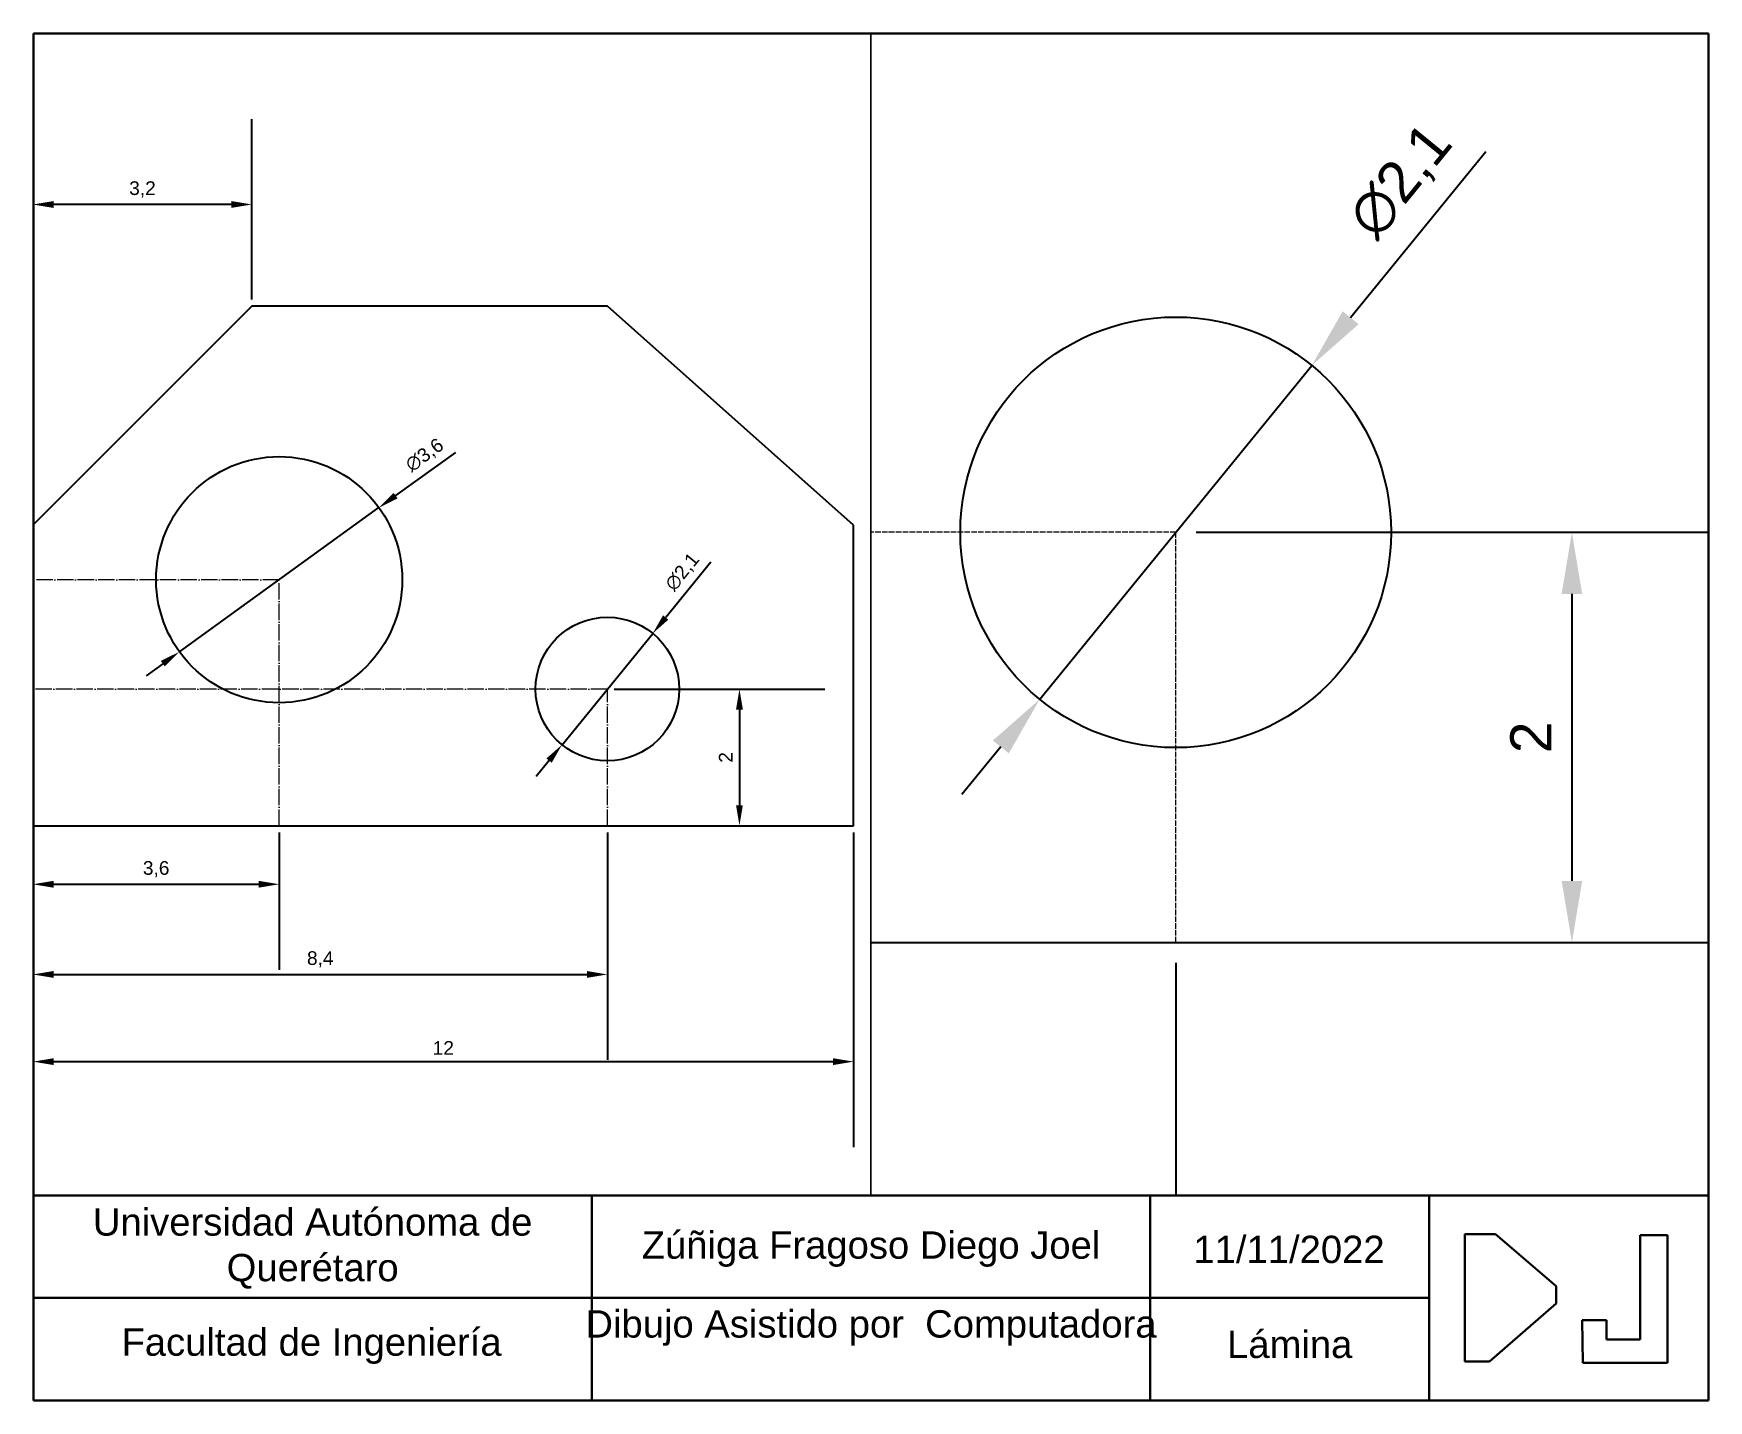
# Paper-space layout 'Layout1' of a CAD drawing. Header units: centimetres. Extents: x 9 to 254, y 0 to 200.
# The model-space entities are those that its viewports show. They can reach past a viewport. Long polylines and large blocks are cut down to what shows.
import ezdxf

# ---------------------------------------------------------------- set-up
doc = ezdxf.new("R2010")
doc.units = ezdxf.units.CM
doc.header["$PDMODE"] = 35
doc.linetypes.add('ACAD_ISO04W100', pattern=[30, 24, -3, 0, -3])
for name, color, linetype, lineweight in [('Aux', 10, 'ACAD_ISO04W100', 18), ('Cotas', 90, 'Continuous', 25), ('Figura', 140, 'Continuous', 25), ('Marco', 30, 'Continuous', 30)]:
    doc.layers.add(name, color=color, linetype=linetype, lineweight=lineweight)
doc.styles.get("Standard").update_dxf_attribs({"font": 'arial.ttf'})
doc.dimstyles.new('COTAS CHICAS', dxfattribs={"dimtxt": 0.2, "dimasz": 0.3, "dimexe": 1.25, "dimexo": 0.1, "dimgap": 0.1, "dimtad": 1, "dimtxsty": 'Standard', "dimcen": 2.5, "dimadec": 0, "dimazin": 0, "dimtfac": 1, "dimtmove": 0, "dimatfit": 3, "dimfxl": 1, "dimarcsym": 2})

# ---------------------------------------------------------------- blocks, each defined once
blk = doc.blocks.new('Marco 2')
at = {"layer": 'Marco'}
for p, q in [((270, 210), (25, 210)), ((25, 210), (25, 10)), ((270, 10), (270, 210)), ((25, 40), (270, 40)), ((106.67, 40), (106.67, 10)), ((188.33, 40), (188.33, 10)), ((229.17, 40), (229.17, 10)), ((238.85, 34.33), (247.7, 26.73)), ((264.01, 34.17), (260.02, 34.17)), ((260.02, 34.17), (260.02, 18.91)), ((264.01, 15.49), (264.01, 34.17)), ((25, 25), (229.17, 25)), ((247.7, 24.17), (237.97, 15.72)), ((255.07, 21.77), (251.53, 21.77)), ((251.53, 21.77), (251.6, 15.49)), ((255.07, 18.91), (255.07, 21.77)), ((260.02, 18.91), (255.07, 18.91)), ((251.6, 15.49), (264.01, 15.49)), ((25, 10), (270, 10))]:
    blk.add_line(p, q, dxfattribs=at)
for points in [[(237.97, 15.72), (234.38, 15.72), (234.38, 34.33), (238.85, 34.33)], [(247.7, 26.73), (247.7, 24.17)]]:
    blk.add_lwpolyline(points, dxfattribs=at)
at = {"layer": 'Marco', "char_height": 4, "attachment_point": 1}
for s, width, insert in [('\\pxqc;Universidad Autónoma de Querétaro', 81.6667, (25, 38.12)), ('\\pxqc;Zúñiga Fragoso Diego Joel', 81.6667, (106.67, 34.75)), ('\\pxqc;11/11/2022', 40.8333, (188.23, 34.11)), ('\\pxqc;Dibujo Asistido por  Computadora', 81.6667, (106.67, 23.21)), ('\\pxqc;Facultad de Ingeniería', 81.6667, (24.84, 20.55)), ('\\pxqc;Lámina', 40.8333, (188.33, 20.22))]:
    blk.add_mtext_dynamic_manual_height_columns(s, width=width, gutter_width=12.5, heights=[0], dxfattribs=dict(at, insert=insert))
blk = doc.blocks.new('*D1')
at = {"layer": 'Cotas', "color": 0, "lineweight": -2, "transparency": 16777216}
for p, q in [((304.9109, 177.5178), (301.8452, 177.5178)), ((303.0952, 177.2178), (303.0952, 173.4178)), ((304.9109, 173.1178), (301.8452, 173.1178))]:
    blk.add_line(p, q, dxfattribs=at)
at = {"layer": 'Cotas', "color": 0, "transparency": 16777216}
for points in [[(303.0452, 177.2178), (303.1452, 177.2178), (303.0952, 177.5178)], [(303.0452, 173.4178), (303.1452, 173.4178), (303.0952, 173.1178)]]:
    blk.add_solid(points, dxfattribs=at)
at = {"layer": 'Defpoints', "color": 0, "transparency": 16777216}
for p in [(305.0109, 177.5178), (303.0952, 173.1178), (305.0109, 173.1178)]:
    blk.add_point(p, dxfattribs=at)
at = {"layer": 'Cotas', "color": 0, "transparency": 16777216, "insert": (302.8754, 175.3178), "char_height": 0.2, "attachment_point": 5, "rotation": 90}
blk.add_mtext('4,4', dxfattribs=at)
blk = doc.blocks.new('*D4')
at = {"layer": 'Cotas', "color": 0, "lineweight": -2, "transparency": 16777216}
for p, q in [((304.9109, 176.7178), (303.3031, 176.7178)), ((304.5531, 173.4178), (304.5531, 176.4178)), ((304.9109, 173.1178), (303.3031, 173.1178))]:
    blk.add_line(p, q, dxfattribs=at)
at = {"layer": 'Cotas', "color": 0, "transparency": 16777216}
for points in [[(304.5031, 176.4178), (304.6031, 176.4178), (304.5531, 176.7178)], [(304.5031, 173.4178), (304.6031, 173.4178), (304.5531, 173.1178)]]:
    blk.add_solid(points, dxfattribs=at)
at = {"layer": 'Defpoints', "color": 0, "transparency": 16777216}
for p in [(304.5531, 176.7178), (305.0109, 176.7178), (305.0109, 173.1178)]:
    blk.add_point(p, dxfattribs=at)
at = {"layer": 'Cotas', "color": 0, "transparency": 16777216, "insert": (304.3329, 174.9178), "char_height": 0.2, "attachment_point": 5, "rotation": 90}
blk.add_mtext('3,6', dxfattribs=at)
blk = doc.blocks.new('*D5')
at = {"layer": 'Cotas', "color": 0, "lineweight": -2, "transparency": 16777216}
for p, q in [((305.0109, 173.0178), (305.0109, 171.0116)), ((308.6109, 173.0178), (308.6109, 171.0116)), ((305.3109, 172.2616), (308.3109, 172.2616))]:
    blk.add_line(p, q, dxfattribs=at)
at = {"layer": 'Cotas', "color": 0, "transparency": 16777216}
for points in [[(305.3109, 172.3116), (305.3109, 172.2116), (305.0109, 172.2616)], [(308.3109, 172.3116), (308.3109, 172.2116), (308.6109, 172.2616)]]:
    blk.add_solid(points, dxfattribs=at)
at = {"layer": 'Defpoints', "color": 0, "transparency": 16777216}
for p in [(305.0109, 173.1178), (308.6109, 173.1178), (308.6109, 172.2616)]:
    blk.add_point(p, dxfattribs=at)
at = {"layer": 'Cotas', "color": 0, "transparency": 16777216, "insert": (306.8109, 172.4818), "char_height": 0.2, "attachment_point": 5}
blk.add_mtext('3,6', dxfattribs=at)
blk = doc.blocks.new('*D8')
at = {"layer": 'Cotas', "color": 0, "lineweight": -2, "transparency": 16777216}
for p, q in [((305.0109, 173.0178), (305.0109, 168.4168)), ((317.0109, 173.0178), (317.0109, 168.4168)), ((305.3109, 169.6668), (316.7109, 169.6668))]:
    blk.add_line(p, q, dxfattribs=at)
at = {"layer": 'Cotas', "color": 0, "transparency": 16777216}
for points in [[(305.3109, 169.7168), (305.3109, 169.6168), (305.0109, 169.6668)], [(316.7109, 169.7168), (316.7109, 169.6168), (317.0109, 169.6668)]]:
    blk.add_solid(points, dxfattribs=at)
at = {"layer": 'Defpoints', "color": 0, "transparency": 16777216}
for p in [(305.0109, 173.1178), (317.0109, 173.1178), (317.0109, 169.6668)]:
    blk.add_point(p, dxfattribs=at)
at = {"layer": 'Cotas', "color": 0, "transparency": 16777216, "insert": (311.0109, 169.8672), "char_height": 0.2, "attachment_point": 5}
blk.add_mtext('12', dxfattribs=at)
blk = doc.blocks.new('*D9')
at = {"layer": 'Cotas', "color": 0, "lineweight": -2, "transparency": 16777216}
for p, q in [((305.0109, 173.0178), (305.0109, 169.6924)), ((313.4109, 173.0178), (313.4109, 169.6924)), ((305.3109, 170.9424), (313.1109, 170.9424))]:
    blk.add_line(p, q, dxfattribs=at)
at = {"layer": 'Cotas', "color": 0, "transparency": 16777216}
for points in [[(305.3109, 170.9924), (305.3109, 170.8924), (305.0109, 170.9424)], [(313.1109, 170.9924), (313.1109, 170.8924), (313.4109, 170.9424)]]:
    blk.add_solid(points, dxfattribs=at)
at = {"layer": 'Defpoints', "color": 0, "transparency": 16777216}
for p in [(305.0109, 173.1178), (313.4109, 173.1178), (313.4109, 170.9424)]:
    blk.add_point(p, dxfattribs=at)
at = {"layer": 'Cotas', "color": 0, "transparency": 16777216, "insert": (309.2109, 171.1626), "char_height": 0.2, "attachment_point": 5}
blk.add_mtext('8,4', dxfattribs=at)
blk = doc.blocks.new('*D10')
at = {"layer": 'Cotas', "color": 0, "lineweight": -2, "transparency": 16777216}
for p, q in [((313.5109, 175.1178), (316.5925, 175.1178)), ((315.3425, 174.8178), (315.3425, 173.4178)), ((313.5109, 173.1178), (316.5925, 173.1178))]:
    blk.add_line(p, q, dxfattribs=at)
at = {"layer": 'Cotas', "color": 0, "transparency": 16777216}
for points in [[(315.2925, 174.8178), (315.3925, 174.8178), (315.3425, 175.1178)], [(315.2925, 173.4178), (315.3925, 173.4178), (315.3425, 173.1178)]]:
    blk.add_solid(points, dxfattribs=at)
at = {"layer": 'Defpoints', "color": 0, "transparency": 16777216}
for p in [(313.4109, 175.1178), (313.4109, 173.1178), (315.3425, 173.1178)]:
    blk.add_point(p, dxfattribs=at)
at = {"layer": 'Cotas', "color": 0, "transparency": 16777216, "insert": (315.1421, 174.1178), "char_height": 0.2, "attachment_point": 5, "rotation": 90}
blk.add_mtext('2', dxfattribs=at)
blk = doc.blocks.new('*D11')
at = {"layer": 'Cotas', "color": 0, "lineweight": -2, "transparency": 16777216}
for p, q in [((314.9225, 176.9731), (314.2636, 176.1644)), ((312.7477, 174.3037), (314.0741, 175.9318)), ((312.5583, 174.0712), (312.3688, 173.8386))]:
    blk.add_line(p, q, dxfattribs=at)
at = {"layer": 'Cotas', "color": 0, "transparency": 16777216}
for points in [[(314.2249, 176.196), (314.3024, 176.1328), (314.0741, 175.9318)], [(312.5195, 174.1027), (312.597, 174.0396), (312.7477, 174.3037)]]:
    blk.add_solid(points, dxfattribs=at)
at = {"layer": 'Defpoints', "color": 0, "transparency": 16777216}
for p in [(314.0741, 175.9318), (312.7477, 174.3037)]:
    blk.add_point(p, dxfattribs=at)
at = {"layer": 'Cotas', "color": 0, "transparency": 16777216, "insert": (314.5145, 176.8262), "char_height": 0.2, "attachment_point": 5, "rotation": 50.83037}
blk.add_mtext('∅2,1', dxfattribs=at)
blk = doc.blocks.new('*D12')
at = {"layer": 'Cotas', "color": 0, "lineweight": -2, "transparency": 16777216}
for p, q in [((311.1902, 178.5806), (310.3134, 177.9473)), ((307.1517, 175.6639), (310.0702, 177.7717)), ((306.9085, 175.4883), (306.6653, 175.3126))]:
    blk.add_line(p, q, dxfattribs=at)
at = {"layer": 'Cotas', "color": 0, "transparency": 16777216}
for points in [[(310.2841, 177.9878), (310.3426, 177.9068), (310.0702, 177.7717)], [(306.8792, 175.5288), (306.9378, 175.4477), (307.1517, 175.6639)]]:
    blk.add_solid(points, dxfattribs=at)
at = {"layer": 'Defpoints', "color": 0, "transparency": 16777216}
for p in [(310.0702, 177.7717), (307.1517, 175.6639)]:
    blk.add_point(p, dxfattribs=at)
at = {"layer": 'Cotas', "color": 0, "transparency": 16777216, "insert": (310.7426, 178.5329), "char_height": 0.2, "attachment_point": 5, "rotation": 35.83735}
blk.add_mtext('∅3,6', dxfattribs=at)
blk = doc.blocks.new('*D13')
at = {"layer": 'Cotas', "color": 0, "lineweight": -2, "transparency": 16777216}
for p, q in [((305.0109, 180.8178), (305.0109, 183.457)), ((308.2109, 180.8178), (308.2109, 183.457)), ((307.9109, 182.207), (305.3109, 182.207))]:
    blk.add_line(p, q, dxfattribs=at)
at = {"layer": 'Cotas', "color": 0, "transparency": 16777216}
for points in [[(305.3109, 182.257), (305.3109, 182.157), (305.0109, 182.207)], [(307.9109, 182.257), (307.9109, 182.157), (308.2109, 182.207)]]:
    blk.add_solid(points, dxfattribs=at)
at = {"layer": 'Defpoints', "color": 0, "transparency": 16777216}
for p in [(305.0109, 182.207), (305.0109, 180.7178), (308.2109, 180.7178)]:
    blk.add_point(p, dxfattribs=at)
at = {"layer": 'Cotas', "color": 0, "transparency": 16777216, "insert": (306.6109, 182.4272), "char_height": 0.2, "attachment_point": 5}
blk.add_mtext('3,2', dxfattribs=at)
blk = doc.blocks.new('*D14')
at = {"layer": 'Cotas', "color": 0, "lineweight": -2, "transparency": 16777216}
for p, q in [((304.9109, 180.7178), (301.9711, 180.7178)), ((303.2211, 177.8178), (303.2211, 180.4178)), ((304.9109, 177.5178), (301.9711, 177.5178))]:
    blk.add_line(p, q, dxfattribs=at)
at = {"layer": 'Cotas', "color": 0, "transparency": 16777216}
for points in [[(303.1711, 180.4178), (303.2711, 180.4178), (303.2211, 180.7178)], [(303.1711, 177.8178), (303.2711, 177.8178), (303.2211, 177.5178)]]:
    blk.add_solid(points, dxfattribs=at)
at = {"layer": 'Defpoints', "color": 0, "transparency": 16777216}
for p in [(303.2211, 180.7178), (305.0109, 180.7178), (305.0109, 177.5178)]:
    blk.add_point(p, dxfattribs=at)
at = {"layer": 'Cotas', "color": 0, "transparency": 16777216, "insert": (303.0009, 179.1178), "char_height": 0.2, "attachment_point": 5, "rotation": 90}
blk.add_mtext('3,2', dxfattribs=at)

msp = doc.modelspace()

# ---------------------------------------------------------------- linework, layer by layer
at = {"layer": 'Aux'}
for points in [[(305.0109, 173.1178), (308.6109, 173.1178), (308.6109, 176.7178), (305.0109, 176.7178)], [(305.0109, 173.1178), (313.4109, 173.1178), (313.4109, 175.1178), (305.0109, 175.1178)]]:
    msp.add_lwpolyline(points, close=True, dxfattribs=at)
at = {"layer": 'Figura'}
for p, q in [((308.2109, 180.7178), (305.0109, 177.5178)), ((313.4109, 180.7178), (308.2109, 180.7178)), ((317.0109, 177.5178), (313.4109, 180.7178)), ((305.0109, 177.5178), (305.0109, 173.1178)), ((317.0109, 173.1178), (317.0109, 177.5178)), ((305.0109, 173.1178), (317.0109, 173.1178))]:
    msp.add_line(p, q, dxfattribs=at)
for centre, radius in [((308.6109, 176.7178), 1.8), ((313.4109, 175.1178), 1.05)]:
    msp.add_circle(centre, radius, dxfattribs=at)

# ---------------------------------------------------------------- dimensions: what is measured, and where the dimension line sits
at = {"layer": 'Cotas'}
for base, p1, p2, picture, middle in [((305.0109, 182.207), (308.2109, 180.7178), (305.0109, 180.7178), '*D13', (306.6109, 182.4272)), ((308.6109, 172.2616), (305.0109, 173.1178), (308.6109, 173.1178), '*D5', (306.8109, 172.4818))]:
    dim = msp.add_linear_dim(base=base, p1=p1, p2=p2, dimstyle='COTAS CHICAS', dxfattribs=at)
    dim.commit()
    dim.dimension.update_dxf_attribs({"geometry": picture, "text_midpoint": middle})
for base, p1, p2, picture, middle in [((303.2211, 180.7178), (305.0109, 177.5178), (305.0109, 180.7178), '*D14', (303.0009, 179.1178)), ((303.0952, 173.1178), (305.0109, 177.5178), (305.0109, 173.1178), '*D1', (302.8754, 175.3178)), ((304.5531, 176.7178), (305.0109, 173.1178), (305.0109, 176.7178), '*D4', (304.3329, 174.9178)), ((315.3425, 173.1178), (313.4109, 175.1178), (313.4109, 173.1178), '*D10', (315.1421, 174.1178))]:
    dim = msp.add_linear_dim(base=base, p1=p1, p2=p2, angle=90, dimstyle='COTAS CHICAS', dxfattribs=at)
    dim.commit()
    dim.dimension.update_dxf_attribs({"geometry": picture, "text_midpoint": middle})
for p1, p2, picture, middle in [((307.1517, 175.6639), (310.0702, 177.7717), '*D12', (310.7426, 178.5329)), ((312.7477, 174.3037), (314.0741, 175.9318), '*D11', (314.5145, 176.8262))]:
    dim = msp.add_diameter_dim_2p(p1=p1, p2=p2, dimstyle='COTAS CHICAS', dxfattribs=at)
    dim.commit()
    dim.dimension.update_dxf_attribs({"geometry": picture, "text_midpoint": middle})
for base, p2, picture, middle in [((317.0109, 169.6668), (317.0109, 173.1178), '*D8', (311.0109, 169.6668)), ((313.4109, 170.9424), (313.4109, 173.1178), '*D9', (309.2109, 170.9424))]:
    dim = msp.add_linear_dim(base=base, p1=(305.0109, 173.1178), p2=p2, dimstyle='COTAS CHICAS', dxfattribs=at)
    dim.commit()
    dim.dimension.update_dxf_attribs({"geometry": picture, "text_midpoint": middle, "dimtype": 160})

psp = doc.layouts.get("Layout1")

# ---------------------------------------------------------------- block references
at = {"layer": 'Marco'}
psp.add_blockref('Marco 2', (-16.49, -10), dxfattribs=at)

# ---------------------------------------------------------------- viewports
at = {"layer": 'Marco', "view_target_point": (54.365, 110)}
psp.add_viewport(center=(69.76, 115), size=(122.5, 170), view_center_point=(256.7765, 66.2088), view_height=17, dxfattribs=at)
vp = psp.add_viewport(center=(192.26, 115), size=(122.5, 170), view_center_point=(259.6017, 64.7172), view_height=5.66667, status=3, dxfattribs=at)
vp.frozen_layers = ['Marco']

doc.saveas('drawing.dxf')
